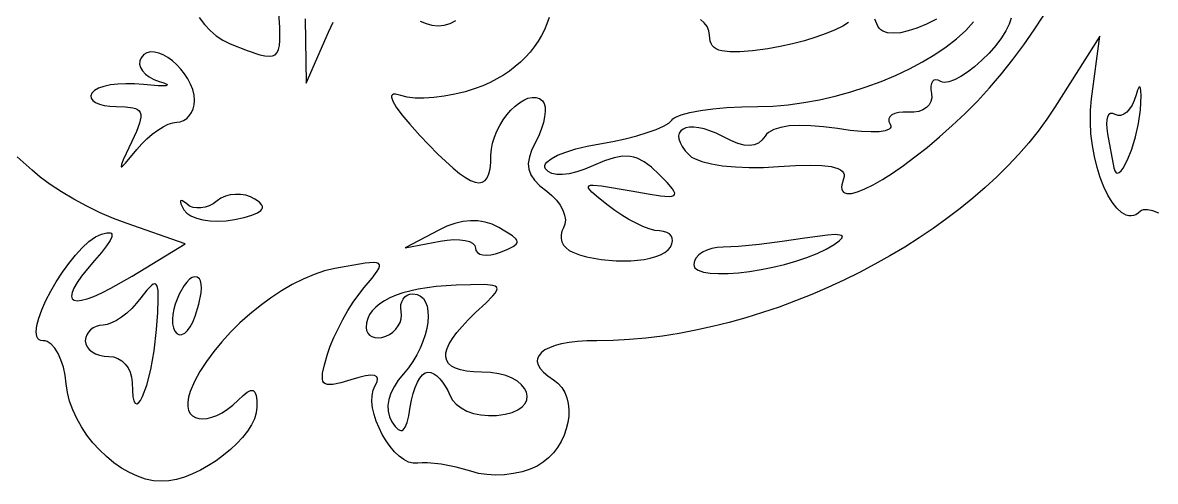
# Model space of a CAD drawing. Header units: millimetres. Extents: x -3.08 to 4.09, y 0 to 4.57.
# Drawn here: x 2.133 to 2.94, y 1.456 to 1.782 of the extents above; entities that cross this region are included whole.
import ezdxf

# ---------------------------------------------------------------- set-up
doc = ezdxf.new("R2010")
doc.units = ezdxf.units.MM

msp = doc.modelspace()

# ---------------------------------------------------------------- linework, layer by layer
at = {"flags": 128}
for points in [[(2.258866, 1.785531), (2.262501, 1.780642), (2.266529, 1.776289), (2.270936, 1.772517), (2.275705, 1.769371), (2.280823, 1.766896), (2.292937, 1.762122), (2.302057, 1.759048), (2.305614, 1.758234), (2.308565, 1.757948), (2.310959, 1.758224), (2.312843, 1.759097), (2.314267, 1.7606), (2.315276, 1.762769), (2.315919, 1.765637), (2.316245, 1.769239), (2.316133, 1.778782), (2.315323, 1.791673)], [(2.33417, 1.784493), (2.335073, 1.738896), (2.350864, 1.775007), (2.354297, 1.782261)], [(2.507927, 1.785516), (2.506415, 1.781153), (2.504608, 1.776886), (2.502508, 1.772725), (2.500118, 1.768682), (2.49744, 1.764766), (2.494477, 1.760989), (2.491232, 1.757361), (2.487707, 1.753893), (2.483905, 1.750595), (2.479828, 1.747478), (2.475478, 1.744552), (2.470859, 1.741829), (2.465972, 1.739319), (2.46082, 1.737032), (2.455406, 1.734979), (2.448208, 1.732744), (2.44074, 1.730928), (2.433217, 1.729551), (2.425857, 1.728633), (2.418878, 1.728196), (2.412496, 1.728258), (2.406928, 1.728841), (2.402392, 1.729965), (2.398573, 1.730933), (2.397263, 1.730917), (2.396349, 1.73057), (2.395832, 1.729897), (2.395709, 1.7289), (2.396642, 1.725944), (2.399138, 1.721725), (2.403185, 1.716266), (2.408773, 1.709588), (2.415892, 1.701715), (2.428806, 1.688359), (2.439589, 1.678384), (2.444221, 1.674653), (2.448367, 1.671753), (2.452044, 1.669681), (2.455267, 1.668432), (2.458052, 1.668001), (2.460414, 1.668385), (2.46237, 1.669578), (2.463935, 1.671576), (2.465125, 1.674376), (2.465955, 1.677971), (2.466442, 1.682359), (2.4666, 1.687534), (2.466891, 1.691845), (2.467724, 1.696192), (2.46904, 1.700515), (2.47078, 1.70475), (2.472886, 1.708837), (2.475298, 1.712713), (2.477958, 1.716317), (2.480807, 1.719585), (2.483786, 1.722456), (2.486836, 1.724868), (2.489899, 1.726759), (2.492915, 1.728068), (2.495826, 1.728731), (2.498572, 1.728687), (2.501095, 1.727873), (2.503337, 1.726229), (2.50449, 1.724392), (2.505109, 1.721825), (2.505213, 1.718644), (2.504819, 1.714967), (2.503948, 1.71091), (2.502618, 1.70659), (2.500848, 1.702125), (2.498656, 1.697632), (2.495774, 1.691697), (2.493928, 1.686464), (2.493149, 1.681791), (2.493467, 1.677538), (2.494912, 1.673562), (2.497513, 1.669721), (2.501302, 1.665875), (2.506309, 1.661882), (2.510025, 1.658815), (2.513202, 1.655486), (2.515792, 1.652003), (2.517746, 1.64847), (2.519015, 1.644994), (2.519551, 1.64168), (2.519304, 1.638635), (2.518225, 1.635965), (2.517039, 1.633471), (2.516483, 1.630922), (2.516531, 1.628391), (2.517154, 1.625948), (2.518326, 1.623665), (2.52002, 1.621613), (2.522209, 1.619866), (2.524864, 1.618493), (2.529581, 1.61679), (2.534553, 1.615362), (2.545001, 1.613315), (2.555686, 1.612324), (2.566085, 1.612361), (2.575676, 1.613398), (2.580005, 1.614283), (2.583937, 1.615407), (2.587405, 1.616767), (2.590345, 1.61836), (2.592691, 1.620182), (2.594378, 1.622229)], [(2.416203, 1.783046), (2.420324, 1.781199), (2.424587, 1.780073), (2.428916, 1.779694), (2.433237, 1.780089), (2.437475, 1.781284), (2.441643, 1.783329)], [(2.837105, 1.784965), (2.835672, 1.780777), (2.833325, 1.776082), (2.830122, 1.771013), (2.826121, 1.765702), (2.821378, 1.760284), (2.816218, 1.755132), (2.81102, 1.750564), (2.805924, 1.746663), (2.801073, 1.743512), (2.796607, 1.741193), (2.792667, 1.73979), (2.789396, 1.739386), (2.788055, 1.739584), (2.786934, 1.740062), (2.785033, 1.740974), (2.78338, 1.741245), (2.782002, 1.740909), (2.780927, 1.740003), (2.780183, 1.738562), (2.779797, 1.736621), (2.779797, 1.734216), (2.780212, 1.731382), (2.780433, 1.728444), (2.779881, 1.725769), (2.77862, 1.72341), (2.776713, 1.72142), (2.774227, 1.71985), (2.771225, 1.718753), (2.767773, 1.718181), (2.763934, 1.718187), (2.760181, 1.718289), (2.756927, 1.717985), (2.754225, 1.717309), (2.752128, 1.716297), (2.75069, 1.714984), (2.749965, 1.713408), (2.750005, 1.711602), (2.750864, 1.709604), (2.751319, 1.708556), (2.751331, 1.707617), (2.750918, 1.706786), (2.750091, 1.706067), (2.747259, 1.704965), (2.742949, 1.704319), (2.737279, 1.70414), (2.730362, 1.704436), (2.722315, 1.705217), (2.713253, 1.706493), (2.703357, 1.707841), (2.6943, 1.708599), (2.686158, 1.708774), (2.679005, 1.708375), (2.672915, 1.707407), (2.667962, 1.705879), (2.664222, 1.703799), (2.662829, 1.702554), (2.661767, 1.701173), (2.659553, 1.698239), (2.657015, 1.696133), (2.654094, 1.694856), (2.650731, 1.694406), (2.646864, 1.694783), (2.642433, 1.695986), (2.637379, 1.698014), (2.631642, 1.700868), (2.626932, 1.703189), (2.622485, 1.704996), (2.618339, 1.706308), (2.614528, 1.707145), (2.611089, 1.707528), (2.608056, 1.707476), (2.605467, 1.707011), (2.603356, 1.706151), (2.601759, 1.704917), (2.600712, 1.70333), (2.60025, 1.701409), (2.60041, 1.699174), (2.601226, 1.696647), (2.602736, 1.693846), (2.604974, 1.690793), (2.607975, 1.687507), (2.609478, 1.686293), (2.61146, 1.685155), (2.616728, 1.683121), (2.623522, 1.681439), (2.631581, 1.68014), (2.640646, 1.679259), (2.650458, 1.678829), (2.660756, 1.678882), (2.671281, 1.679451), (2.683529, 1.680244), (2.69386, 1.680515), (2.702309, 1.680257), (2.708913, 1.679463), (2.713707, 1.678127), (2.715436, 1.677254), (2.716726, 1.676242), (2.717582, 1.675092), (2.718008, 1.673801), (2.718008, 1.672371), (2.717587, 1.670798), (2.716362, 1.666484), (2.71623, 1.664767), (2.716404, 1.663336), (2.716875, 1.662186), (2.717631, 1.66131), (2.718664, 1.660705), (2.719962, 1.660363), (2.723314, 1.66045), (2.727606, 1.661528), (2.732756, 1.663554), (2.738682, 1.666482), (2.745303, 1.670271), (2.752536, 1.674875), (2.760301, 1.680252), (2.768514, 1.686357), (2.777095, 1.693147), (2.785962, 1.700578), (2.795033, 1.708606), (2.804225, 1.717187), (2.813027, 1.726015), (2.8217, 1.735472), (2.830162, 1.745415), (2.838329, 1.7557), (2.846119, 1.766184), (2.85345, 1.776724), (2.860237, 1.787177)], [(2.721184, 1.782104), (2.717179, 1.779492), (2.711799, 1.776803), (2.70528, 1.774113), (2.697857, 1.7715), (2.689765, 1.76904), (2.681238, 1.766811), (2.672513, 1.76489), (2.663823, 1.763354), (2.652905, 1.761862), (2.6439, 1.761074), (2.636668, 1.761022), (2.631067, 1.761738), (2.628835, 1.762394), (2.626957, 1.763254), (2.625417, 1.764322), (2.624196, 1.765602), (2.623277, 1.767098), (2.622642, 1.768814), (2.622156, 1.772923), (2.621716, 1.77613), (2.620454, 1.779122), (2.618459, 1.781834), (2.615819, 1.784201)], [(2.783802, 1.784304), (2.776639, 1.780816), (2.769936, 1.778043), (2.763759, 1.776015), (2.758173, 1.774762), (2.753242, 1.774312), (2.749031, 1.774695), (2.745605, 1.77594), (2.744206, 1.776894), (2.743028, 1.778076), (2.742078, 1.779487), (2.741364, 1.781132), (2.740021, 1.784379)], [(2.594378, 1.622229), (2.595461, 1.624468), (2.595897, 1.62657), (2.595718, 1.628489), (2.594955, 1.630177), (2.59364, 1.631588), (2.591804, 1.632674), (2.58948, 1.63339), (2.586698, 1.633687), (2.583322, 1.634119), (2.579297, 1.635219), (2.574772, 1.636913), (2.569899, 1.639126), (2.564828, 1.641786), (2.559709, 1.644818), (2.554694, 1.648148), (2.549934, 1.651701), (2.543053, 1.657266), (2.538397, 1.661404), (2.536131, 1.664223), (2.535945, 1.665171), (2.53642, 1.665828), (2.537575, 1.666208), (2.539431, 1.666324), (2.545328, 1.665816), (2.566448, 1.662215), (2.578497, 1.660056), (2.58743, 1.658707), (2.593437, 1.658281), (2.595404, 1.658449), (2.596712, 1.65889), (2.597384, 1.659619), (2.597444, 1.660649), (2.596917, 1.661995), (2.595827, 1.66367), (2.592051, 1.668066), (2.586309, 1.673951), (2.580788, 1.679091), (2.575681, 1.682917), (2.570737, 1.685465), (2.568247, 1.686269), (2.565703, 1.686765), (2.560327, 1.686853), (2.554358, 1.685762), (2.547542, 1.683524), (2.539628, 1.680173), (2.533453, 1.6776), (2.527681, 1.675674), (2.522381, 1.674401), (2.517621, 1.673784), (2.513471, 1.673829), (2.509999, 1.674541), (2.507274, 1.675922), (2.505364, 1.677979), (2.504938, 1.679084), (2.504984, 1.680232), (2.505482, 1.681413), (2.506413, 1.682619), (2.509493, 1.685067), (2.514066, 1.687505), (2.519972, 1.689858), (2.527052, 1.692055), (2.535148, 1.694022), (2.5441, 1.695687), (2.553302, 1.69734), (2.562123, 1.699262), (2.570352, 1.701384), (2.577779, 1.703637), (2.584196, 1.705952), (2.589391, 1.708259), (2.593156, 1.710491), (2.595281, 1.712576), (2.596175, 1.713559), (2.597608, 1.714514), (2.601962, 1.716323), (2.608092, 1.717962), (2.615746, 1.719392), (2.624674, 1.720574), (2.634625, 1.721467), (2.645346, 1.722032), (2.656587, 1.722229), (2.667313, 1.722545), (2.678277, 1.723472), (2.689396, 1.724977), (2.700585, 1.727028), (2.711764, 1.729593), (2.722848, 1.732638), (2.733754, 1.736132), (2.744401, 1.740041), (2.754704, 1.744334), (2.764582, 1.748979), (2.773951, 1.753941), (2.782729, 1.75919), (2.790832, 1.764692), (2.798178, 1.770415), (2.804684, 1.776327), (2.810267, 1.782396)], [(2.942298, 1.646304), (2.937839, 1.647918), (2.934054, 1.648725), (2.931089, 1.648663), (2.929959, 1.648288), (2.929087, 1.647673), (2.927464, 1.646274), (2.92581, 1.645275), (2.924133, 1.644663), (2.922438, 1.644423), (2.920732, 1.644539), (2.919021, 1.644996), (2.915613, 1.646876), (2.912264, 1.649943), (2.909028, 1.654077), (2.905955, 1.659158), (2.903099, 1.665067), (2.90051, 1.671685), (2.898242, 1.678891), (2.896346, 1.686565), (2.894874, 1.694589), (2.893878, 1.702843), (2.89341, 1.711206), (2.893522, 1.71956), (2.894267, 1.727784), (2.900156, 1.772229), (2.868156, 1.721784), (2.862429, 1.713214), (2.85621, 1.704759), (2.849522, 1.696428), (2.842383, 1.688232), (2.834814, 1.680181), (2.826835, 1.672287), (2.818467, 1.664558), (2.80973, 1.657006), (2.800645, 1.64964), (2.79123, 1.642471), (2.781508, 1.63551), (2.771497, 1.628767), (2.761219, 1.622252), (2.750693, 1.615975), (2.73994, 1.609947), (2.728981, 1.604179), (2.717834, 1.598679), (2.706522, 1.59346), (2.695063, 1.588531), (2.683479, 1.583902), (2.67179, 1.579584), (2.660015, 1.575587), (2.648175, 1.571922), (2.636291, 1.568599), (2.624382, 1.565628), (2.61247, 1.563019), (2.600573, 1.560784), (2.588713, 1.558932), (2.57691, 1.557473), (2.565184, 1.556418), (2.553556, 1.555778), (2.542045, 1.555562), (2.534812, 1.555412), (2.528197, 1.554971), (2.52222, 1.554258), (2.516898, 1.553288), (2.512252, 1.552079), (2.5083, 1.550648), (2.505059, 1.54901), (2.50255, 1.547184), (2.500791, 1.545185), (2.4998, 1.543031), (2.499597, 1.540738), (2.500199, 1.538324), (2.501627, 1.535805), (2.503898, 1.533197), (2.507031, 1.530518), (2.511045, 1.527784), (2.51432, 1.525289), (2.517, 1.522279), (2.519097, 1.518826), (2.520624, 1.515002), (2.521597, 1.510879), (2.522027, 1.50653), (2.521929, 1.502026), (2.521316, 1.497441), (2.520201, 1.492845), (2.518599, 1.488311), (2.516523, 1.483911), (2.513986, 1.479718), (2.511002, 1.475803), (2.507585, 1.472239), (2.503747, 1.469098), (2.499503, 1.466451), (2.494412, 1.464156), (2.488726, 1.462353), (2.482628, 1.461057), (2.476298, 1.460281), (2.469918, 1.460041), (2.463667, 1.46035), (2.457728, 1.461222), (2.452281, 1.462673), (2.441689, 1.465717), (2.431014, 1.467828), (2.4215, 1.468816), (2.417567, 1.46883), (2.414392, 1.468493), (2.411156, 1.468405), (2.407829, 1.469281), (2.40447, 1.471014), (2.401136, 1.473499), (2.397886, 1.476631), (2.394776, 1.480305), (2.391864, 1.484415), (2.38921, 1.488856), (2.386869, 1.493522), (2.384901, 1.498308), (2.383363, 1.503109), (2.382312, 1.507819), (2.381807, 1.512333), (2.381905, 1.516546), (2.382664, 1.520352), (2.384142, 1.523646), (2.385515, 1.526364), (2.385884, 1.528456), (2.385247, 1.529922), (2.3836, 1.530762), (2.380944, 1.530976), (2.377275, 1.530565), (2.372592, 1.529529), (2.366892, 1.527868), (2.359582, 1.525704), (2.354023, 1.524526), (2.351859, 1.524351), (2.350085, 1.524477), (2.348683, 1.524919), (2.347637, 1.525698), (2.346931, 1.526829), (2.346549, 1.528331), (2.346691, 1.53252), (2.347932, 1.538406), (2.350142, 1.546132), (2.352115, 1.551804), (2.354669, 1.55793), (2.361097, 1.570771), (2.364757, 1.577096), (2.368572, 1.5831), (2.372435, 1.588589), (2.376239, 1.593368), (2.38189, 1.600087), (2.385616, 1.605091), (2.38669, 1.606994), (2.387202, 1.608522), (2.387125, 1.609691), (2.386432, 1.610521), (2.385096, 1.611028), (2.383091, 1.61123), (2.376964, 1.610794), (2.355489, 1.607048), (2.348137, 1.605261), (2.340579, 1.602703), (2.332887, 1.599436), (2.325129, 1.595518), (2.317377, 1.591008), (2.309699, 1.585968), (2.302166, 1.580455), (2.294849, 1.574531), (2.287816, 1.568254), (2.281138, 1.561684), (2.274886, 1.554881), (2.269128, 1.547904), (2.263935, 1.540813), (2.259378, 1.533667), (2.255525, 1.526527), (2.252448, 1.519451), (2.251192, 1.515429), (2.25061, 1.511852), (2.250655, 1.508729), (2.25128, 1.506068), (2.252436, 1.503879), (2.254077, 1.50217), (2.256153, 1.500948), (2.258618, 1.500224), (2.261423, 1.500004), (2.264522, 1.500299), (2.267867, 1.501116), (2.271409, 1.502465), (2.275101, 1.504353), (2.278895, 1.506789), (2.282744, 1.509782), (2.2866, 1.51334), (2.290148, 1.516686), (2.293055, 1.518939), (2.295372, 1.520079), (2.297153, 1.520088), (2.298447, 1.518945), (2.299307, 1.516631), (2.299786, 1.513126), (2.299934, 1.508409), (2.299469, 1.504337), (2.298128, 1.500077), (2.295991, 1.495693), (2.293136, 1.491246), (2.289645, 1.486798), (2.285597, 1.482411), (2.281071, 1.478147), (2.276147, 1.474069), (2.270906, 1.470238), (2.265427, 1.466717), (2.259789, 1.463567), (2.254072, 1.460851), (2.248357, 1.45863), (2.242723, 1.456967), (2.23725, 1.455924), (2.232017, 1.455562), (2.22637, 1.455979), (2.220644, 1.45719), (2.214897, 1.459138), (2.209184, 1.461764), (2.203564, 1.465011), (2.198092, 1.468819), (2.192826, 1.473131), (2.187823, 1.477889), (2.183139, 1.483034), (2.178832, 1.488508), (2.174959, 1.494253), (2.171576, 1.500211), (2.16874, 1.506323), (2.166509, 1.512532), (2.164939, 1.518779), (2.164087, 1.525007), (2.163329, 1.531145), (2.162071, 1.536871), (2.160378, 1.54206), (2.158317, 1.546587), (2.155955, 1.550325), (2.153358, 1.553151), (2.150593, 1.554939), (2.149168, 1.555404), (2.147725, 1.555562), (2.146145, 1.555759), (2.14488, 1.556335), (2.14392, 1.557266), (2.143249, 1.558527), (2.142728, 1.561947), (2.143212, 1.566404), (2.144596, 1.571708), (2.146776, 1.577669), (2.149647, 1.584095), (2.153106, 1.590797), (2.157046, 1.597582), (2.161364, 1.604262), (2.165956, 1.610645), (2.170716, 1.616541), (2.17554, 1.621758), (2.180323, 1.626107), (2.184962, 1.629397), (2.18935, 1.631437), (2.19295, 1.632336), (2.195349, 1.632343), (2.196097, 1.632007), (2.196543, 1.631441), (2.196686, 1.630644), (2.196526, 1.629613), (2.195293, 1.626839), (2.192841, 1.623103), (2.189162, 1.618387), (2.184253, 1.612673), (2.179173, 1.606741), (2.175051, 1.601484), (2.171873, 1.596907), (2.169629, 1.593016), (2.168305, 1.589815), (2.167889, 1.58731), (2.168371, 1.585505), (2.169736, 1.584406), (2.171973, 1.584017), (2.175071, 1.584344), (2.179016, 1.585392), (2.183796, 1.587166), (2.1894, 1.58967), (2.195815, 1.59291), (2.211031, 1.601618), (2.248892, 1.624646), (2.206698, 1.639159), (2.197713, 1.642544), (2.18836, 1.646617), (2.178911, 1.651223), (2.16964, 1.656208), (2.160822, 1.661417), (2.152731, 1.666695), (2.14564, 1.671887), (2.139823, 1.67684), (2.129156, 1.686324)], [(2.242823, 1.711118), (2.245365, 1.71143), (2.247737, 1.712326), (2.249888, 1.713741), (2.251765, 1.715614), (2.253316, 1.717882), (2.254489, 1.720481), (2.25523, 1.723349), (2.255489, 1.726423), (2.255157, 1.730352), (2.254208, 1.734287), (2.252717, 1.738169), (2.250756, 1.741939), (2.248401, 1.745538), (2.245723, 1.748906), (2.242798, 1.751986), (2.239698, 1.754717), (2.236497, 1.75704), (2.233268, 1.758897), (2.230087, 1.760229), (2.227024, 1.760976), (2.224156, 1.761079), (2.221555, 1.76048), (2.219294, 1.759119), (2.217448, 1.756937), (2.216507, 1.754643), (2.216401, 1.752266), (2.217077, 1.749875), (2.218482, 1.74754), (2.220565, 1.745328), (2.223272, 1.74331), (2.226551, 1.741555), (2.23035, 1.740132), (2.233653, 1.739), (2.235519, 1.738089), (2.235993, 1.73741), (2.235123, 1.73697), (2.229532, 1.736848), (2.219114, 1.737798), (2.2128, 1.738338), (2.206674, 1.738461), (2.200889, 1.738193), (2.195595, 1.737559), (2.190942, 1.736582), (2.187081, 1.735287), (2.184162, 1.733698), (2.182337, 1.73184), (2.181619, 1.729908), (2.181867, 1.728106), (2.18301, 1.726474), (2.184977, 1.72505), (2.187697, 1.723875), (2.1911, 1.722986), (2.195115, 1.722425), (2.19967, 1.722229), (2.206413, 1.72205), (2.211465, 1.721391), (2.213383, 1.720825), (2.214909, 1.720072), (2.216053, 1.719108), (2.216824, 1.717911), (2.217234, 1.716459), (2.217293, 1.714728), (2.216394, 1.71034), (2.214211, 1.704568), (2.210823, 1.697229), (2.204774, 1.684371), (2.203413, 1.680924), (2.203201, 1.679404), (2.203535, 1.679353), (2.204168, 1.679765), (2.206342, 1.681961), (2.214434, 1.691673), (2.217852, 1.695579), (2.221539, 1.699223), (2.22538, 1.702525), (2.229258, 1.705406), (2.233058, 1.707785), (2.236662, 1.709583), (2.239956, 1.710721), (2.242823, 1.711118)], [(2.929059, 1.719868), (2.929541, 1.730021), (2.929437, 1.733327), (2.929118, 1.735396), (2.928597, 1.736183), (2.927887, 1.735645), (2.927, 1.73374), (2.925948, 1.730423), (2.924657, 1.726605), (2.923086, 1.72327), (2.921295, 1.720475), (2.919345, 1.718277), (2.917297, 1.716734), (2.915211, 1.7159), (2.913149, 1.715833), (2.91117, 1.71659), (2.909379, 1.717344), (2.907857, 1.717277), (2.906624, 1.716448), (2.905705, 1.714911), (2.905121, 1.712724), (2.904896, 1.709943), (2.905053, 1.706625), (2.905614, 1.702826), (2.910184, 1.678701), (2.910827, 1.676418), (2.911703, 1.675134), (2.912777, 1.674773), (2.914014, 1.67526), (2.91538, 1.67652), (2.916841, 1.678478), (2.919908, 1.684185), (2.922939, 1.69178), (2.925658, 1.70066), (2.92779, 1.710223), (2.929059, 1.719868)], [(2.298545, 1.656409), (2.295368, 1.658003), (2.291911, 1.659081), (2.288286, 1.659648), (2.284602, 1.65971), (2.280971, 1.659272), (2.277504, 1.658341), (2.274311, 1.656922), (2.271503, 1.655021), (2.268806, 1.653103), (2.265931, 1.651639), (2.262967, 1.650638), (2.260001, 1.650107), (2.257124, 1.650057), (2.254423, 1.650497), (2.251988, 1.651435), (2.249906, 1.652882), (2.246933, 1.6551), (2.246042, 1.655351), (2.245559, 1.655054), (2.245492, 1.654224), (2.245851, 1.65288), (2.247878, 1.648715), (2.249892, 1.646338), (2.252917, 1.644338), (2.256807, 1.642746), (2.261411, 1.641588), (2.266583, 1.640893), (2.272173, 1.64069), (2.278034, 1.641005), (2.284017, 1.641868), (2.290935, 1.643358), (2.296357, 1.644904), (2.300303, 1.646524), (2.302791, 1.648238), (2.303495, 1.649135), (2.303841, 1.650064), (2.303832, 1.651025), (2.30347, 1.652022), (2.301699, 1.654131), (2.298545, 1.656409)], [(2.472225, 1.636187), (2.467424, 1.638462), (2.462444, 1.640016), (2.457295, 1.64085), (2.451986, 1.640963), (2.446527, 1.640358), (2.440929, 1.639033), (2.4352, 1.63699), (2.42935, 1.634229), (2.405489, 1.621646), (2.430489, 1.626451), (2.435511, 1.627217), (2.440196, 1.627548), (2.444442, 1.627465), (2.448146, 1.626988), (2.451205, 1.626136), (2.453517, 1.62493), (2.454979, 1.623389), (2.455489, 1.621534), (2.455854, 1.619721), (2.456899, 1.6183), (2.458552, 1.617283), (2.460739, 1.616682), (2.463387, 1.616509), (2.466423, 1.616775), (2.469773, 1.617492), (2.473364, 1.618673), (2.478658, 1.62081), (2.482417, 1.62267), (2.484632, 1.624399), (2.485158, 1.62526), (2.485295, 1.626144), (2.485041, 1.627067), (2.484395, 1.628049), (2.481923, 1.630261), (2.472225, 1.636187)], [(2.711045, 1.623979), (2.714635, 1.626567), (2.716518, 1.628564), (2.71681, 1.629343), (2.716664, 1.629976), (2.716075, 1.630466), (2.71504, 1.630812), (2.711614, 1.631078), (2.706355, 1.63078), (2.690212, 1.628521), (2.674007, 1.626078), (2.657607, 1.624078), (2.642926, 1.622726), (2.631878, 1.622229), (2.627693, 1.621977), (2.623789, 1.621255), (2.620251, 1.620113), (2.617165, 1.618602), (2.614615, 1.616773), (2.612689, 1.614676), (2.61147, 1.612362), (2.611045, 1.609882), (2.611254, 1.608636), (2.611865, 1.607529), (2.612858, 1.606558), (2.614211, 1.60572), (2.617911, 1.604432), (2.622793, 1.603639), (2.628685, 1.603318), (2.635416, 1.603444), (2.642814, 1.603993), (2.650706, 1.604941), (2.658922, 1.606263), (2.667289, 1.607936), (2.675635, 1.609936), (2.683789, 1.612237), (2.691579, 1.614816), (2.698833, 1.617649), (2.705379, 1.620711), (2.711045, 1.623979)], [(2.259045, 1.599673), (2.257412, 1.60087), (2.255634, 1.601137), (2.253757, 1.600571), (2.251827, 1.599272), (2.24989, 1.597339), (2.247994, 1.594869), (2.244508, 1.588715), (2.241741, 1.5816), (2.240742, 1.577929), (2.240062, 1.574314), (2.239748, 1.570853), (2.239846, 1.567645), (2.240401, 1.564788), (2.241462, 1.562382), (2.242975, 1.560629), (2.244695, 1.559842), (2.246561, 1.559977), (2.248514, 1.560991), (2.250494, 1.56284), (2.252442, 1.565481), (2.254298, 1.568871), (2.256003, 1.572965), (2.258656, 1.58172), (2.260113, 1.589673), (2.260362, 1.593076), (2.260275, 1.595949), (2.25984, 1.598185), (2.259045, 1.599673)], [(2.228448, 1.563562), (2.229297, 1.575725), (2.229667, 1.584895), (2.229478, 1.591234), (2.229149, 1.593392), (2.228651, 1.594902), (2.227973, 1.595786), (2.227105, 1.596064), (2.226038, 1.595754), (2.224762, 1.594879), (2.221542, 1.591509), (2.217364, 1.586118), (2.214229, 1.582212), (2.210804, 1.578568), (2.207199, 1.575266), (2.203526, 1.572385), (2.199895, 1.570006), (2.196417, 1.568208), (2.193203, 1.56707), (2.190364, 1.566673), (2.187823, 1.566447), (2.185452, 1.565797), (2.183303, 1.564769), (2.181429, 1.563409), (2.17988, 1.561763), (2.17871, 1.559876), (2.17797, 1.557794), (2.177712, 1.555562), (2.178052, 1.55333), (2.179027, 1.551248), (2.180568, 1.549361), (2.182607, 1.547715), (2.185076, 1.546355), (2.187907, 1.545328), (2.19103, 1.544678), (2.194378, 1.544451), (2.197726, 1.544073), (2.20085, 1.54299), (2.20368, 1.541277), (2.206149, 1.53901), (2.208188, 1.536266), (2.20973, 1.533119), (2.210705, 1.529646), (2.211045, 1.525923), (2.211205, 1.520124), (2.211659, 1.515781), (2.212372, 1.512816), (2.213307, 1.51115), (2.214427, 1.510703), (2.215694, 1.511396), (2.217074, 1.513149), (2.218528, 1.515883), (2.221513, 1.523978), (2.224357, 1.535046), (2.226767, 1.548452), (2.228448, 1.563562)], [(2.421739, 1.53334), (2.423706, 1.533002), (2.425792, 1.532032), (2.427934, 1.530499), (2.430067, 1.52847), (2.432129, 1.526014), (2.434054, 1.523197), (2.435779, 1.520089), (2.437239, 1.516757), (2.439081, 1.513393), (2.441818, 1.510376), (2.445335, 1.507758), (2.449515, 1.505588), (2.454242, 1.503918), (2.459398, 1.502798), (2.464866, 1.502278), (2.470531, 1.502409), (2.476596, 1.503237), (2.481639, 1.504576), (2.485685, 1.506347), (2.488763, 1.508473), (2.490897, 1.510876), (2.492116, 1.513478), (2.492446, 1.516201), (2.491915, 1.518968), (2.490548, 1.521701), (2.488373, 1.524322), (2.485416, 1.526754), (2.481705, 1.528917), (2.477266, 1.530735), (2.472126, 1.532131), (2.466312, 1.533025), (2.45985, 1.53334), (2.454126, 1.53351), (2.449128, 1.534018), (2.444858, 1.534863), (2.441316, 1.536043), (2.438503, 1.537555), (2.436417, 1.539397), (2.43506, 1.541568), (2.434432, 1.544066), (2.434533, 1.546888), (2.435363, 1.550032), (2.436923, 1.553498), (2.439212, 1.557281), (2.442231, 1.561382), (2.44598, 1.565797), (2.45046, 1.570524), (2.45567, 1.575562), (2.46294, 1.582406), (2.467955, 1.587544), (2.469567, 1.589543), (2.470556, 1.5912), (2.470902, 1.592543), (2.470585, 1.5936), (2.469584, 1.594399), (2.467881, 1.594968), (2.462285, 1.595527), (2.441781, 1.595118), (2.427496, 1.594121), (2.414825, 1.592252), (2.403858, 1.589554), (2.399041, 1.587906), (2.394684, 1.586067), (2.390797, 1.584042), (2.387393, 1.581836), (2.384481, 1.579454), (2.382074, 1.576901), (2.380182, 1.574183), (2.378817, 1.571305), (2.37799, 1.568272), (2.377712, 1.56509), (2.377995, 1.562906), (2.378807, 1.56107), (2.380092, 1.559607), (2.381791, 1.558543), (2.383849, 1.557905), (2.386208, 1.557717), (2.38881, 1.558006), (2.3916, 1.558798), (2.394334, 1.560078), (2.396774, 1.561765), (2.398876, 1.563786), (2.400593, 1.566071), (2.401881, 1.568546), (2.402694, 1.57114), (2.402986, 1.573781), (2.402712, 1.576396), (2.40238, 1.578907), (2.40251, 1.581249), (2.403066, 1.583372), (2.404014, 1.585224), (2.40532, 1.586753), (2.40695, 1.587909), (2.40887, 1.58864), (2.411045, 1.588896), (2.414021, 1.588498), (2.416506, 1.587352), (2.41851, 1.585528), (2.420039, 1.583096), (2.421102, 1.580128), (2.421707, 1.576692), (2.421863, 1.57286), (2.421578, 1.568701), (2.420859, 1.564287), (2.419716, 1.559687), (2.418156, 1.554972), (2.416187, 1.550212), (2.413819, 1.545478), (2.411058, 1.540839), (2.407913, 1.536367), (2.404392, 1.532132), (2.400619, 1.527525), (2.3976, 1.522908), (2.395347, 1.518332), (2.393875, 1.51385), (2.393195, 1.509516), (2.393322, 1.505382), (2.394267, 1.5015), (2.396045, 1.497923), (2.39847, 1.494563), (2.400607, 1.492488), (2.402486, 1.491722), (2.403337, 1.491837), (2.404135, 1.492288), (2.405584, 1.494209), (2.406861, 1.497509), (2.407996, 1.502212), (2.409017, 1.50834), (2.409919, 1.513362), (2.411122, 1.518047), (2.412574, 1.522293), (2.414222, 1.525996), (2.416015, 1.529055), (2.4179, 1.531367), (2.419825, 1.53283), (2.421739, 1.53334)]]:
    msp.add_lwpolyline(points, dxfattribs=at)

doc.saveas('drawing.dxf')
